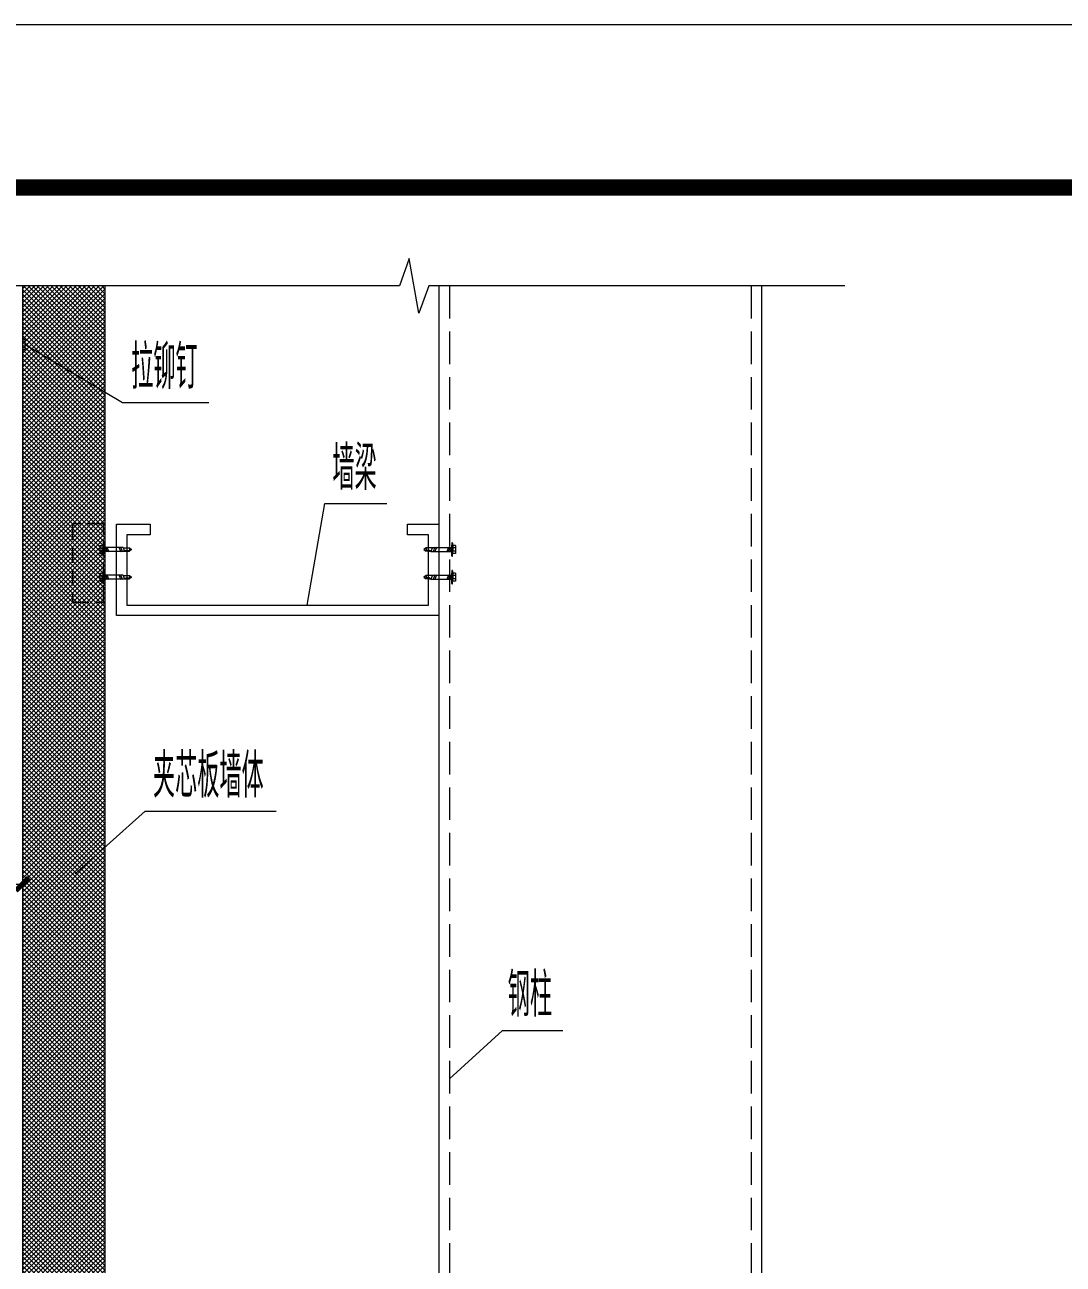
# Model space of a CAD drawing. Header units: inches. Extents: x -3733042 to -3450527, y 579159 to 997713.
# Drawn here: x -3550994 to -3549399, y 587756 to 589659 of the extents above; entities that cross this region are included whole.
import ezdxf

# ---------------------------------------------------------------- set-up
doc = ezdxf.new("R2010")
doc.units = ezdxf.units.IN
doc.header["$LTSCALE"] = 1000
doc.header["$MEASUREMENT"] = 0
doc.linetypes.add('DASH', pattern=[0.35, 0.25, -0.1])
doc.layers.get('0').update_dxf_attribs({"lineweight": 18})
for name, color, linetype, lineweight in [('7', 7, 'Continuous', 18), ('8', 3, 'Continuous', 18), ('A-预埋', 197, 'Continuous', 18), ('DIM_LEAD', 3, 'Continuous', 18), ('DIM_SYMB', 3, 'Continuous', 18), ('PUB_DIM', 3, 'Continuous', 18), ('PUB_TEXT', 7, 'Continuous', 18), ('PUB_TITLE', 153, 'Continuous', 18), ('SURFACE', 255, 'Continuous', 18), ('WALL', 6, 'Continuous', 18), ('填充', 8, 'Continuous', 18)]:
    doc.layers.add(name, color=color, linetype=linetype, lineweight=lineweight)
doc.styles.add('_TCH_DIM', font='simplex.shx', dxfattribs={"width": 0.7, "bigfont": 'gbcbig.shx'})
doc.styles.add('_TCH_DIM_T3', font='simplex.shx', dxfattribs={"width": 0.705882, "bigfont": 'gbcbig.shx'})
doc.dimstyles.new('_TCH_ARCH&&10', dxfattribs={"dimtxt": 29.75, "dimasz": 10, "dimexe": 25, "dimexo": 30, "dimgap": 10, "dimtad": 1, "dimdec": 0, "dimzin": 0, "dimdsep": 46, "dimtxsty": '_TCH_DIM_T3', "dimblk": 'ARCHTICK', "dimcen": 0.09, "dimdle": 20, "dimclrt": 7, "dimazin": 2, "dimtfac": 1, "dimtdec": 0, "dimtix": 1, "dimtmove": 2, "dimatfit": 3, "dimfxl": 1, "dimtolj": 1, "dimarcsym": 0})

# ---------------------------------------------------------------- blocks, each defined once
blk = doc.blocks.new('A$C33F06303')
at = {"layer": '8', "linetype": 'Continuous', "ltscale": 0.4}
h = blk.add_hatch(color=1, dxfattribs=at)
h.paths.add_polyline_path([(0, 3), (1.3, 3), (1.3, 6.8), (0, 6.8)], flags=0)
h.paths.add_polyline_path([(0, 0), (1.3, 0), (1.3, 3), (0, 3)], flags=0)
h.paths.add_polyline_path([(0, -3), (1.3, -3), (1.3, 0), (0, 0)], flags=0)
h.paths.add_polyline_path([(0, -6.8), (1.3, -6.8), (1.3, -3), (0, -3)], flags=0)
at = {"layer": '7', "color": 1, "linetype": 'Continuous', "ltscale": 0.2}
for p, q in [((-28.7, 3), (1.3, 3)), ((6.9, 2.4), (2.6, 2.4)), ((2.6, 2.4), (2.6, -2.4)), ((-30.9, -3), (1.3, -3)), ((6.9, -2.4), (2.6, -2.4))]:
    blk.add_line(p, q, dxfattribs=at)
at = {"layer": '8', "color": 1, "linetype": 'Continuous', "ltscale": 0.4}
for p, q in [((-38.3, 2.6), (-41.8, 0)), ((-41.8, 0), (-38.3, -2.6)), ((-41.8, 0), (-38.3, -1.3)), ((-28.9, 2.6), (-38.3, 2.6)), ((-38.3, 2.6), (-38.3, -1.3)), ((-28.7, 3), (-30.9, -3)), ((-24.9, 3.7), (-27.6, -3.7)), ((-22.3, 3.7), (-25, -3.7)), ((-3.8, 3.7), (-6.5, -3.7)), ((-1.4, 3.7), (-4.2, -3.7)), ((0.8, 3.7), (-1.9, -3.7)), ((1.3, 9.9), (1.3, 0)), ((2.2, 9.9), (2.6, 2.4)), ((6.9, 6), (2.4, 6)), ((6.9, 6), (6.9, -6)), ((-33.2, -1.3), (-38.5, -1.3)), ((-30.8, -2.6), (-38.3, -2.6)), ((1.3, -9.9), (1.3, 0)), ((2.2, -9.9), (2.6, -2.4)), ((6.9, -6), (2.4, -6))]:
    blk.add_line(p, q, dxfattribs=at)
for centre, major_axis, ratio, start_param, end_param in [((1.8, 9.8), (-0.336, 0.336), 1, 4.136797, 6.969837), ((-33.2, -1.9), (-1.41, 0.62), 0.401291, 1.745825, 4.887418), ((1.8, -9.8), (0.336, 0.336), 1, 2.454941, 5.287981)]:
    blk.add_ellipse(centre, major_axis=major_axis, ratio=ratio, start_param=start_param, end_param=end_param, dxfattribs=at)
blk = doc.blocks.new('_ArchTick_2')
at = {"color": 0, "linetype": 'ByBlock'}
blk.add_lwpolyline([(-0.5, -0.5, 0.4, 0.4, 0), (0.5, 0.5, 0.4, 0.4, 0)], format="xyseb", dxfattribs=at)
blk = doc.blocks.new('*X62')
at = {"layer": 'PUB_DIM', "color": 0, "lineweight": -2}
for p, q in [((-719.67, 1223.41), (-719.67, 1136.15)), ((-559.67, 1223.41), (-559.67, 1136.15)), ((-719.67, 1161.15), (-559.67, 1161.15))]:
    blk.add_line(p, q, dxfattribs=at)
at = {"layer": 'PUB_DIM', "color": 0, "lineweight": -2, "xscale": 10, "yscale": 10, "zscale": 10, "rotation": 180}
blk.add_blockref('_ArchTick_2', (-719.67, 1161.15), dxfattribs=at)
at = {"layer": 'PUB_DIM', "color": 0, "lineweight": -2, "xscale": 10, "yscale": 10, "zscale": 10}
blk.add_blockref('_ArchTick_2', (-559.67, 1161.15), dxfattribs=at)
at = {"layer": 'PUB_DIM', "color": 7, "insert": (-639.67, 1186.02), "char_height": 29.75, "width": 72, "attachment_point": 5, "style": '_TCH_DIM_T3'}
blk.add_mtext('160', dxfattribs=at)
blk = doc.blocks.new('_ARCHTICK')
at = {"color": 0, "linetype": 'ByBlock', "const_width": 0.4}
blk.add_lwpolyline([(-0.5, -0.5), (0.5, 0.5)], dxfattribs=at)
blk = doc.blocks.new('A$C25720DE8')
at = {"layer": 'PUB_TITLE'}
blk.add_lwpolyline([(89100, 0), (89100, 63000), (0, 63000), (0, 0)], close=True, dxfattribs=at)
blk.add_lwpolyline([(87600, 1500, 150, 150, 0), (87600, 61500, 150, 150, 0), (3750, 61500, 150, 150, 0), (3750, 1500, 150, 150, 0)], format="xyseb", close=True, dxfattribs=at)
blk = doc.blocks.new('A$C46A1587F')
at = {"layer": '填充'}
h = blk.add_hatch(dxfattribs=at)
h.set_pattern_fill('ANSI37', color=256, scale=20, style=0)
h.paths.add_polyline_path([(-495.99, 1620.47), (-559.67, 1620.47), (-559.67, -0.02), (-495.99, -0.02)], flags=0)
at = {"layer": 'A-预埋'}
blk.add_lwpolyline([(-263.8, 1437.46), (-239.71, 1437.46), (-239.71, 1367.46), (-487.42, 1367.46), (-487.42, 1437.46), (-461.66, 1437.46), (-461.66, 1429.46), (-479.42, 1429.46), (-479.42, 1375.46), (-247.71, 1375.46), (-247.71, 1429.46), (-263.8, 1429.46)], close=True, dxfattribs=at)
at = {"layer": 'DIM_LEAD'}
for p, q in [((-557.6, 1575.43), (-482.85, 1530.84)), ((-482.85, 1530.84), (-416.37, 1530.84)), ((-340.95, 1375.46), (-327.38, 1453.36)), ((-327.38, 1453.36), (-279.78, 1453.36)), ((-519.06, 1169.1), (-465.41, 1217.1)), ((-465.41, 1217.1), (-364.71, 1217.1)), ((-231.71, 1011.65), (-190.9, 1048.85)), ((-190.9, 1048.85), (-144.58, 1048.85))]:
    blk.add_line(p, q, dxfattribs=at)
at = {"layer": 'DIM_SYMB'}
blk.add_lwpolyline([(71.97, 1620.47), (-247.6, 1620.47), (-255.24, 1599.47), (-262.65, 1641.47), (-270.1, 1620.47), (-589.67, 1620.47)], dxfattribs=at)
at = {"layer": 'SURFACE'}
for p, q in [((-239.71, 1620.47), (-239.71, -1.28)), ((8, 1620.47), (8, -1.28))]:
    blk.add_line(p, q, dxfattribs=at)
at = {"layer": 'SURFACE', "linetype": 'DASH', "ltscale": 0.1}
for p, q in [((-231.71, 1620.47), (-231.71, -1.28)), ((0, 1620.47), (0, -1.28))]:
    blk.add_line(p, q, dxfattribs=at)
at = {"layer": 'SURFACE'}
blk.add_lwpolyline([(-557.61, 1571.67), (-557.6, 1579.19), (-559.66, 1579.2), (-559.67, 1571.67)], close=True, dxfattribs=at)
at = {"layer": 'WALL'}
blk.add_lwpolyline([(-495.99, 1620.47), (-559.67, 1620.47), (-559.67, -0.02), (-495.99, -0.02)], close=True, dxfattribs=at)
at = {"layer": '填充', "linetype": 'DASH', "ltscale": 0.05}
blk.add_lwpolyline([(-497.31, 1437.84), (-521.22, 1437.84), (-521.22, 1377.7), (-497.31, 1377.7)], close=True, dxfattribs=at)
at = {"layer": 'WALL', "yscale": 0.5, "zscale": 0.5}
for p, xscale in [((-496.67, 1418.1), -0.5), ((-230.46, 1418.1), 0.5), ((-496.67, 1396.89), -0.5), ((-230.46, 1396.89), 0.5)]:
    blk.add_blockref('A$C33F06303', p, dxfattribs=dict(at, xscale=xscale))
at = {"layer": 'PUB_TEXT', "style": '_TCH_DIM', "width": 0.7}
for s, p in [('拉铆钉', (-476.13, 1541.34)), ('墙梁', (-321.56, 1463.86)), ('夹芯板墙体', (-459.4, 1227.6)), ('钢柱', (-186.88, 1059.35))]:
    blk.add_text(s, height=33.759, dxfattribs=at).set_placement(p)
at = {"layer": 'PUB_DIM'}
dim = blk.add_linear_dim(base=(-559.67, 1161.15), p1=(-719.67, 1253.41), p2=(-559.67, 1253.41), dimstyle='_TCH_ARCH&&10', override={"dimsah": 1, "dimtzin": 0}, dxfattribs=at)
dim.commit()
dim.dimension.update_dxf_attribs({"geometry": '*X62', "text_midpoint": (-639.67, 1186.02)})

msp = doc.modelspace()

# ---------------------------------------------------------------- linework, layer by layer
at = {"layer": 'PUB_TITLE'}
msp.add_lwpolyline([(-3548053.7, 579409.3, 25, 25, 0), (-3548053.7, 589409.3, 25, 25, 0), (-3562028.7, 589409.3, 25, 25, 0), (-3562028.7, 579409.3, 25, 25, 0)], format="xyseb", close=True, dxfattribs=at)

# ---------------------------------------------------------------- block references
at = {"layer": 'SURFACE'}
for name, p, xscale, yscale, zscale in [('A$C25720DE8', (-3562653.7, 579159.3), 0.1666666666666667, 0.1666666666666667, 0.1666666666666667), ('A$C46A1587F', (-3549878.6, 586017.5), 2, 2, 2)]:
    msp.add_blockref(name, p, dxfattribs=dict(at, xscale=xscale, yscale=yscale, zscale=zscale))

doc.saveas('drawing.dxf')
